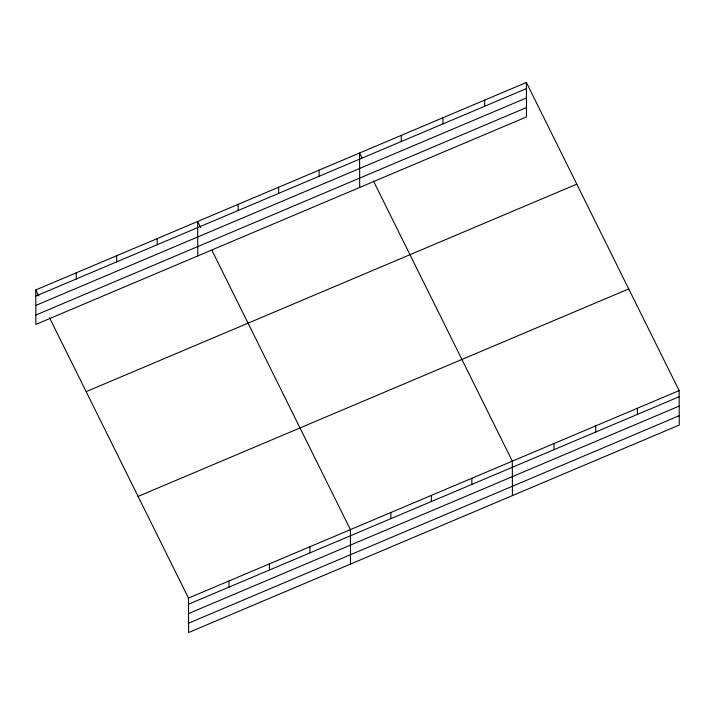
<?xml version="1.0" encoding="UTF-8"?>
<svg xmlns="http://www.w3.org/2000/svg" width="715" height="715" viewBox="0 0 715 715"><rect width="100%" height="100%" fill="white"/><g stroke="black" fill="none" stroke-linecap="round" stroke-linejoin="round"><path stroke-width="1.07" d="M526.383 82.466L526.508 116.911L35.866 324.395L35.75 289.95L526.383 82.466L679.134 390.605L679.25 425.05L188.617 632.534L188.492 598.089L49.585 317.862M35.768 296.09L526.41 88.606M35.804 305.43L526.437 97.946M35.839 315.056L526.472 107.563M86.158 391.641L576.791 184.148M138.084 496.407L628.726 288.914M188.492 598.089L679.134 390.605M188.519 604.238L679.152 396.745M188.546 613.577L679.187 406.084M188.581 623.194L679.214 415.71M362.04 157.997L359.574 153.01L359.69 187.455M373.409 180.922L512.315 461.148L512.432 495.593M200.629 227.459L197.662 221.48L197.778 255.925M211.989 250.393L350.404 529.618L350.52 564.063M35.75 289.95L38.717 295.93M637.423 408.238L637.449 414.387M595.72 425.881L595.747 432.021M554.018 443.515L554.036 449.655M484.681 100.1L484.707 106.24M471.837 478.272L471.855 484.413M442.978 117.734L442.996 123.874M431.36 495.388L431.377 501.528M401.276 135.367L401.294 141.516M390.882 512.503L390.899 518.643M319.096 170.125L319.113 176.265M309.926 546.743L309.944 552.883M278.618 187.241L278.635 193.381M269.448 563.858L269.475 569.998M238.14 204.365L238.158 210.505M228.97 580.973L228.997 587.113M157.184 238.595L157.202 244.736M116.706 255.711L116.724 261.86M76.228 272.835L76.246 278.975"/></g></svg>
